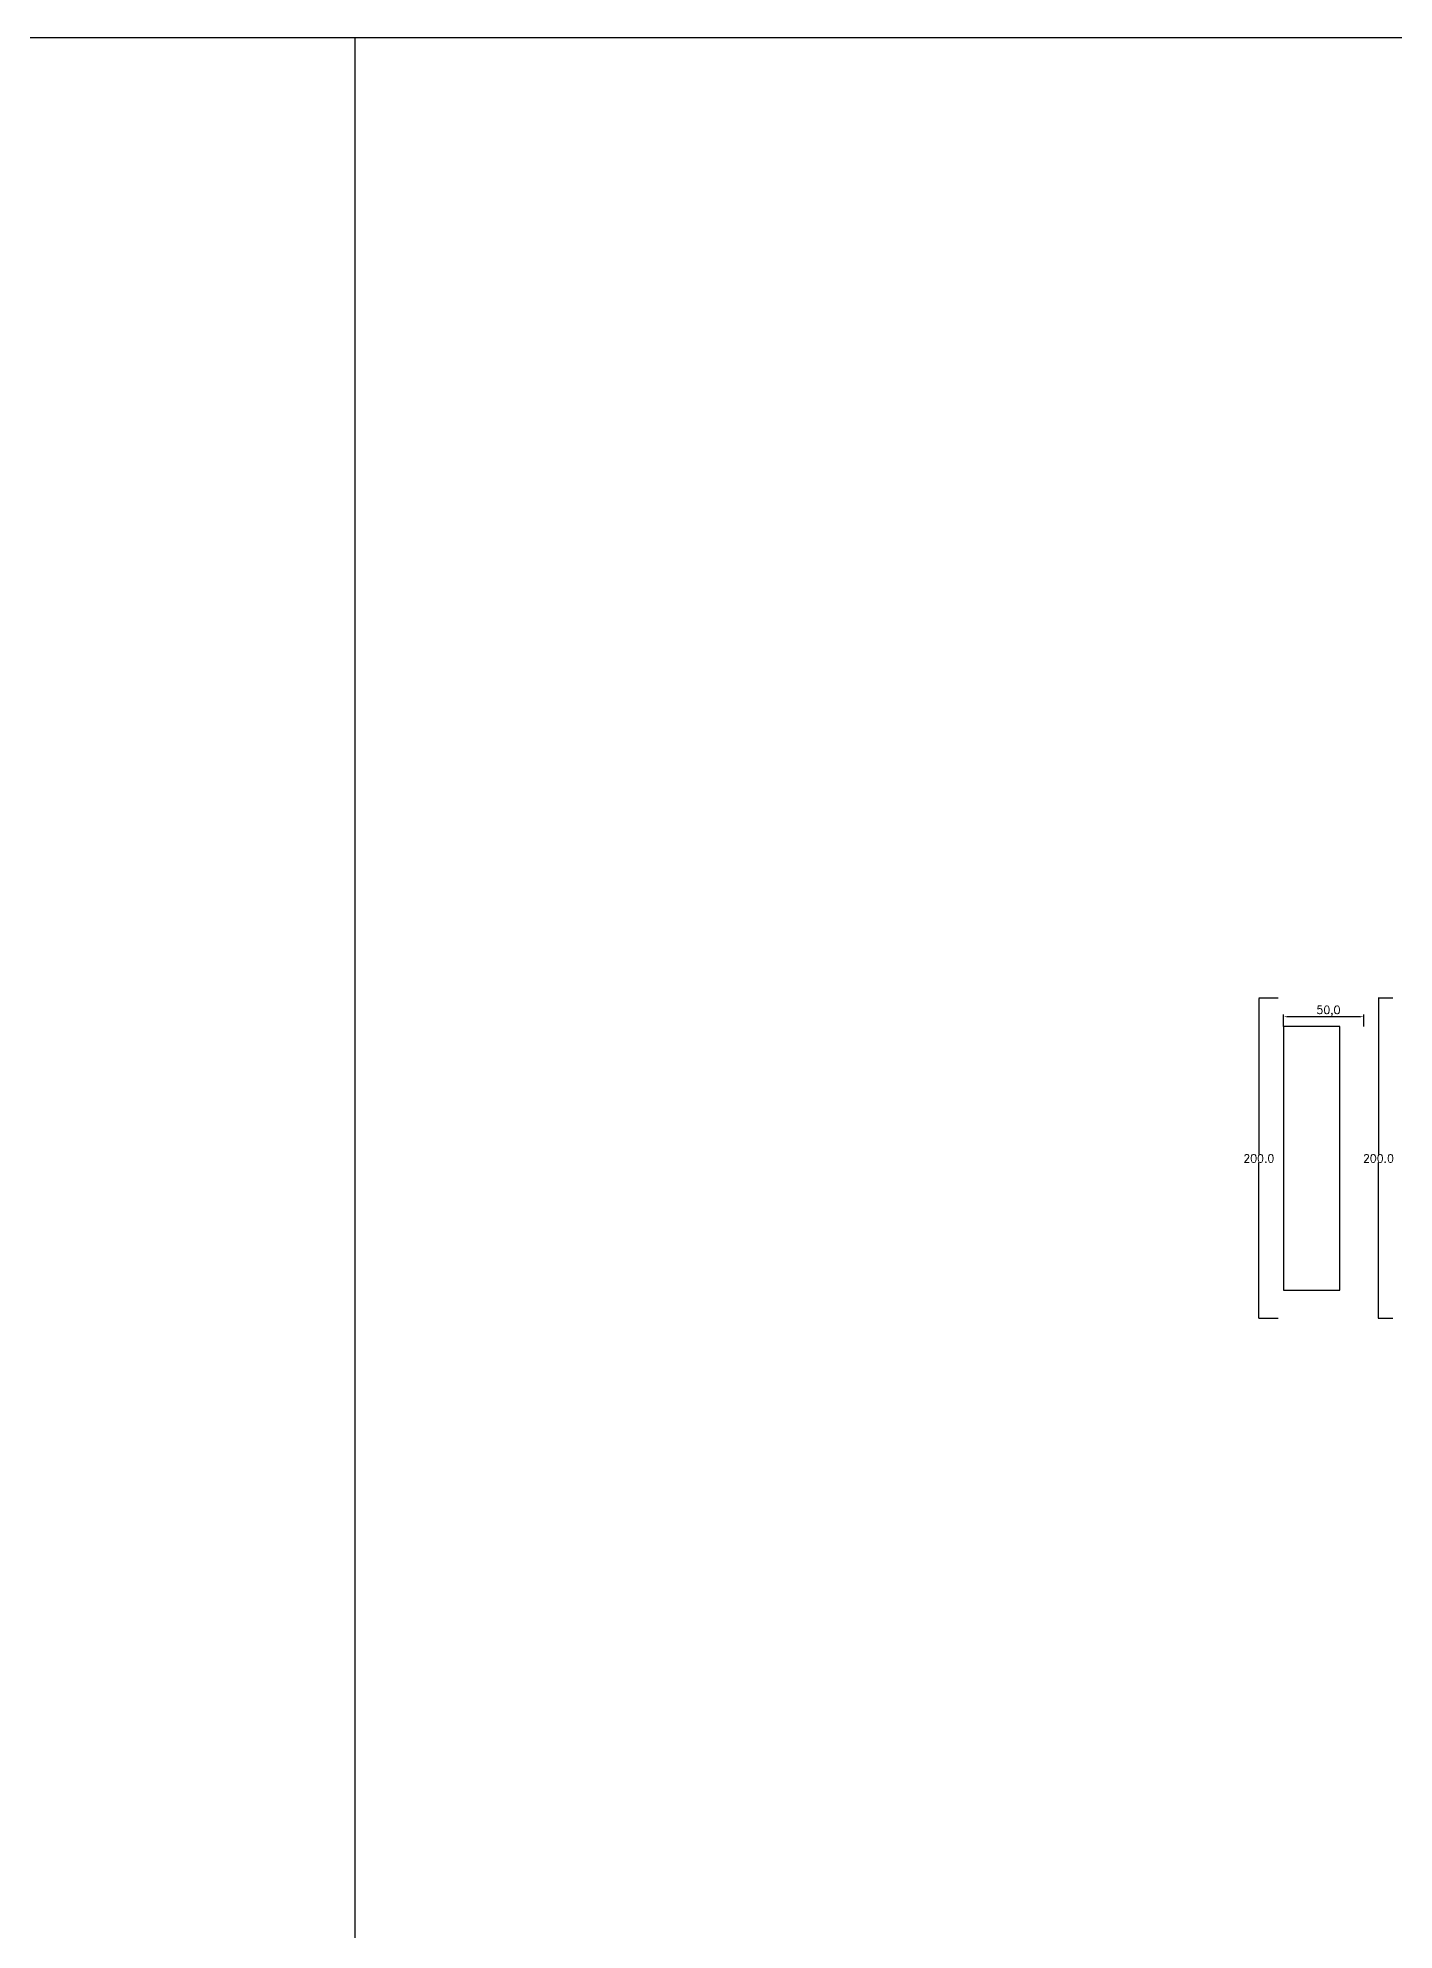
# Model space of a CAD drawing. Header units: millimetres. Extents: x -25 to 19775, y 172 to 9172.
# Drawn here: x 9677 to 10525, y 7990 to 9172 of the extents above; entities that cross this region are included whole.
import ezdxf

# ---------------------------------------------------------------- set-up
doc = ezdxf.new("R2010")
doc.units = ezdxf.units.MM
for name, color, linetype in [('TEXT', 7, 'Continuous'), ('치구', 7, 'Continuous'), ('치수', 7, 'Continuous')]:
    doc.layers.add(name, color=color, linetype=linetype)
doc.styles.get("Standard").update_dxf_attribs({"font": 'txt.shx', "bigfont": 'whgtxt.shx'})
doc.dimstyles.new('ISO-25', dxfattribs={"dimtxt": 2.5, "dimasz": 2.5, "dimexe": 1.25, "dimexo": 0.625, "dimtad": 1, "dimtxsty": 'Standard', "dimcen": 2.5, "dimadec": 0, "dimazin": 0, "dimtfac": 1, "dimtmove": 0, "dimatfit": 3, "dimfxl": 0, "dimarcsym": 0})
doc.dimstyles.get("Standard").update_dxf_attribs({"dimtxt": 7, "dimasz": 0.18, "dimexe": 0.18, "dimexo": 0.0625, "dimgap": 0.09, "dimtad": 0, "dimtih": 1, "dimtoh": 1, "dimdec": 1, "dimzin": 0, "dimdsep": 46, "dimtxsty": 'Standard', "dimcen": 0.09, "dimadec": 0, "dimazin": 0, "dimtfac": 1, "dimtdec": 1, "dimtofl": 0, "dimtmove": 0, "dimatfit": 3, "dimfxl": 0, "dimtolj": 1, "dimtzin": 0, "dimarcsym": 0})

# ---------------------------------------------------------------- blocks, each defined once
blk = doc.blocks.new('*D600')
at = {"layer": 'Defpoints', "color": 0}
for p in [(10452.3, 8571.8), (10440.2, 8371.8), (10452.3, 8371.8)]:
    blk.add_point(p, dxfattribs=at)
at = {"layer": '치수', "color": 0, "lineweight": -2}
for p, q in [((10452.3, 8571.8), (10440.1, 8571.8)), ((10440.2, 8571.6), (10440.2, 8474.4)), ((10440.2, 8372), (10440.2, 8469.2)), ((10452.3, 8371.8), (10440.1, 8371.8))]:
    blk.add_line(p, q, dxfattribs=at)
at = {"layer": '치수', "color": 0}
for points in [[(10440.2, 8571.6), (10440.3, 8571.6), (10440.2, 8571.8)], [(10440.2, 8372), (10440.3, 8372), (10440.2, 8371.8)]]:
    blk.add_solid(points, dxfattribs=at)
at = {"layer": '치수', "color": 0, "insert": (10440.2, 8471.8), "char_height": 5, "attachment_point": 5}
blk.add_mtext('\\A1;200.0', dxfattribs=at)
blk = doc.blocks.new('*D601')
at = {"layer": 'Defpoints', "color": 0}
for p in [(10524, 8571.8), (10514.9, 8371.8), (10524, 8371.8)]:
    blk.add_point(p, dxfattribs=at)
at = {"layer": '치수', "color": 0, "lineweight": -2}
for p, q in [((10523.9, 8571.8), (10514.8, 8571.8)), ((10514.9, 8571.6), (10514.9, 8474.4)), ((10514.9, 8372), (10514.9, 8469.2)), ((10523.9, 8371.8), (10514.8, 8371.8))]:
    blk.add_line(p, q, dxfattribs=at)
at = {"layer": '치수', "color": 0}
for points in [[(10514.9, 8571.6), (10515, 8571.6), (10514.9, 8571.8)], [(10514.9, 8372), (10515, 8372), (10514.9, 8371.8)]]:
    blk.add_solid(points, dxfattribs=at)
at = {"layer": '치수', "color": 0, "insert": (10514.9, 8471.8), "char_height": 5, "attachment_point": 5}
blk.add_mtext('\\A1;200.0', dxfattribs=at)
blk = doc.blocks.new('*D608')
at = {"layer": 'Defpoints', "color": 0}
for p in [(10455.7, 8560.3), (10455.7, 8553.6), (10505.7, 8553.5)]:
    blk.add_point(p, dxfattribs=at)
at = {"layer": '치수', "color": 0, "lineweight": -2}
for p, q in [((10455.7, 8554.2), (10455.7, 8561.6)), ((10503.2, 8560.3), (10458.2, 8560.3)), ((10505.7, 8554.1), (10505.7, 8561.6))]:
    blk.add_line(p, q, dxfattribs=at)
at = {"layer": '치수', "color": 0}
for points in [[(10458.2, 8560.7), (10458.2, 8559.9), (10455.7, 8560.3)], [(10503.2, 8560.7), (10503.2, 8559.9), (10505.7, 8560.3)]]:
    blk.add_solid(points, dxfattribs=at)
at = {"layer": '치수', "color": 0, "insert": (10483.7, 8563.8), "char_height": 5, "attachment_point": 5}
blk.add_mtext('50,0', dxfattribs=at)

msp = doc.modelspace()

# ---------------------------------------------------------------- linework, layer by layer
at = {"layer": 'TEXT', "color": 6}
for p, q in [((19775.462, 9171.825), (-24.538, 9171.825)), ((9875.462, 9171.825), (9875.462, 171.825))]:
    msp.add_line(p, q, dxfattribs=at)
at = {"layer": '치구'}
msp.add_lwpolyline([(10490.712, 8554.175), (10455.712, 8554.175), (10455.712, 8389.475), (10490.712, 8389.475)], close=True, dxfattribs=at)

# ---------------------------------------------------------------- dimensions: what is measured, and where the dimension line sits
at = {"layer": '치수', "color": 4}
for base, p1, p2, picture, middle in [((10440.244, 8371.825), (10452.313, 8571.825), (10452.313, 8371.825), '*D600', (10440.244, 8471.825)), ((10514.932, 8371.825), (10524.001, 8571.825), (10524.001, 8371.825), '*D601', (10514.932, 8471.825))]:
    dim = msp.add_linear_dim(base=base, p1=p1, p2=p2, angle=90, dimstyle='Standard', override={"dimtxt": 5}, dxfattribs=at)
    dim.commit()
    dim.dimension.update_dxf_attribs({"geometry": picture, "text_midpoint": middle})
dim = msp.add_linear_dim(base=(10455.712, 8560.302), p1=(10505.712, 8553.525), p2=(10455.712, 8553.625), angle=180, dimstyle='ISO-25', override={"dimtxt": 5, "dimdec": 1, "dimzin": 0, "dimtdec": 1}, dxfattribs=at)
dim.commit()
dim.dimension.update_dxf_attribs({"geometry": '*D608', "text_midpoint": (10483.712, 8560.302), "dimtype": 160})

doc.saveas('drawing.dxf')
